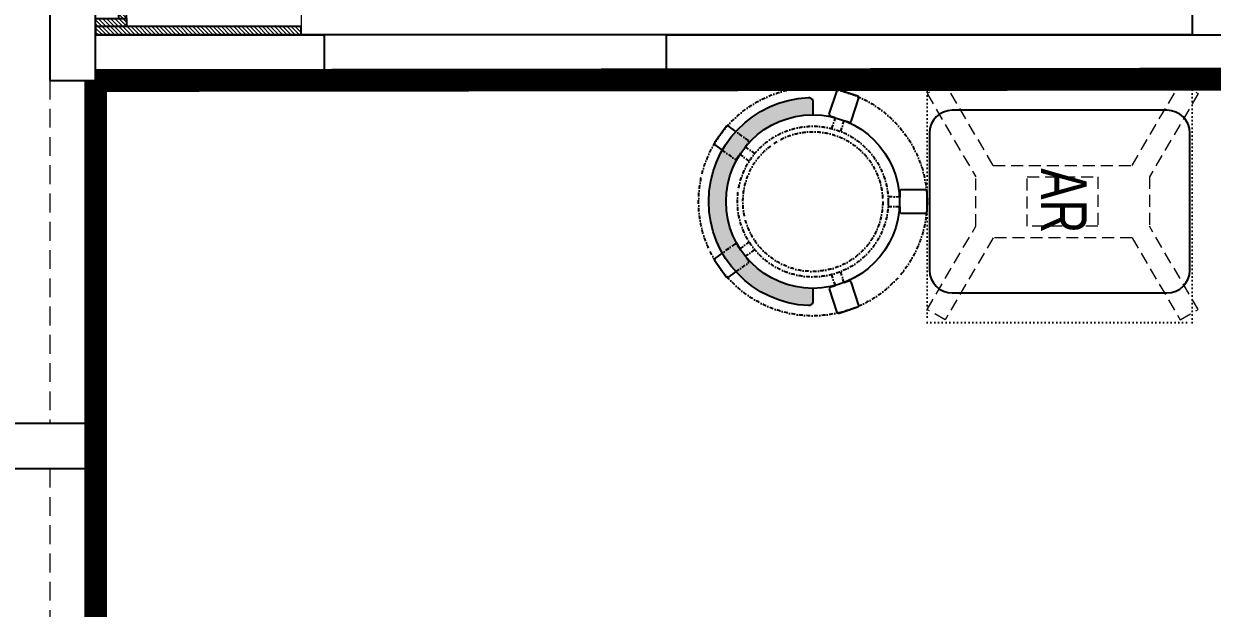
# Model space of a CAD drawing. Header units: feet. Extents: x 3021548 to 3033382, y -5395028 to -5381947.
# Drawn here: x 3024317 to 3026919, y -5385090 to -5383810 of the extents above; entities that cross this region are included whole.
import ezdxf

# ---------------------------------------------------------------- set-up
doc = ezdxf.new("R2010")
doc.units = ezdxf.units.FT
doc.header["$LTSCALE"] = 33
doc.header["$MEASUREMENT"] = 0
for name, pattern in [('a_p6_plan_L18$0$HIDDEN', [0.375, 0.25, -0.125]), ('ACAD_ISO03W100', [30, 12, -18]), ('DASHDOT2', [0.5, 0.25, -0.125, 0, -0.125]), ('DOT', [0.25, 0, -0.25]), ('HIDDEN2', [4.7624999999999975, 3.174999999999998, -1.587499999999999])]:
    doc.linetypes.add(name, pattern=pattern)
for name, color, linetype, lineweight in [('HATCH', 9, 'Continuous', 9), ('LENS-CURTAIN', 5, 'a_p6_plan_L18$0$HIDDEN', 9), ('LENS-PARTITION', 21, 'Continuous', 25), ('LENS-TEXT', 31, 'Continuous', 5), ('LK-FF&E FLOOR', 1, 'Continuous', 9), ('LK-FF&E WALL', 1, 'Continuous', 9), ('LK-FLUTTED FINISH', 20, 'Continuous', 30), ('LN-ELEVATION-1', 81, 'Continuous', 25), ('LN-ELEVATION-2', 103, 'Continuous', 20), ('LN-ELEVATION-3', 125, 'Continuous', 18), ('LN-ELEVATION-4', 145, 'Continuous', 13), ('LN-HATCH', 251, 'Continuous', 0)]:
    doc.layers.add(name, color=color, linetype=linetype, lineweight=lineweight)
doc.styles.add('LK TXT', font='GILC____.TTF', dxfattribs={"height": 100})

# ---------------------------------------------------------------- blocks, each defined once
blk = doc.blocks.new('AR')
at = {"layer": 'LN-ELEVATION-2', "linetype": 'DOT', "lineweight": 25}
blk.add_lwpolyline([(0, 13.41378593863919), (530, 13.41378593863919), (530, 593.4137859386392), (0, 593.4137859386392)], close=True, dxfattribs=at)
at = {"layer": 'LN-ELEVATION-2', "lineweight": 25}
blk.add_lwpolyline([(465, 68.22063546301797), (465, 538.2206354630179, 0.4142135623730951), (415, 588.2206354630177), (115, 588.2206354630177, 0.4142135623730951), (65, 538.2206354630179), (65, 68.22063546301797, 0.4142135623730951), (115, 18.22063546301797), (415, 18.22063546301797, 0.4142135623730951)], format="xyb", close=True, dxfattribs=at)
at = {"layer": 'LN-ELEVATION-4', "linetype": 'HIDDEN2', "ltscale": 0.25}
for points in [[(185.8456009030342, 448.8780772723258), (5.888936847448348, 554.0078910568263), (28.48512306064368, 593.350836840691), (211.0874861851335, 486.6754184374586)], [(344.154399111867, 448.8780772762837), (524.1110631600021, 554.0078910947777), (501.5148769393563, 593.3508368753828), (318.9125138223171, 486.6754184374586)], [(211.0874861851335, 486.6754184376913), (318.9125138223171, 486.6754184376913)], [(185.8456009030342, 144.472759603057), (185.8456009030342, 448.8780772723258)], [(344.154399111867, 448.8780772762837), (344.154399111867, 144.4727595990989)], [(185.8456009030342, 144.472759603057), (5.888936847448348, 39.34294581855647), (28.48512306064368, 3.46917659e-08), (211.0874861851335, 106.6754184379242)], [(344.154399111867, 144.4727595990989), (524.1110631600021, 39.34294578060508), (501.5148769393563, 0), (318.9125138223171, 106.6754184379242)], [(318.9125138223171, 106.6754184376914), (211.0874861851335, 106.6754184376914)]]:
    blk.add_lwpolyline(points, dxfattribs=at)
blk.add_lwpolyline([(210.8456009030342, 373.9866790841333), (319.154399111867, 373.9866790841333), (319.154399111867, 219.3641577917151), (210.8456009030342, 219.3641577917151)], close=True, dxfattribs=at)
blk = doc.blocks.new('DR STOOL')
at = {"layer": 'HATCH'}
h = blk.add_hatch(dxfattribs=at)
h.set_pattern_fill('ANSI36', color=250, angle=-90.00000000000001)
h.set_pattern_definition([(315, (-227.8099174643867, 917.3997257252777), (6.173926083235043, -1.683798022700468), [7.9375, -1.587499999999999, 0, -1.587499999999999])])
edge = h.paths.add_edge_path()
edge.add_line((-190.0000000041909, 4.511094e-10), (-218.6899174675346, 4.511094e-10))
edge.add_arc((-218.6899174670689, 9.120000000388245), 9.119999999940092, 177.6119845363388, 269.9999999996136, ccw=False)
edge.add_arc((-1.8626451e-09, 3.565219e-10), 228.000000002257, 2.3880154632688004, 177.6119845367313, ccw=False)
edge.add_arc((218.6899174633436, 9.120000000497384), 9.120000000051716, -90.00000000034493, 2.3880154629299, ccw=False)
edge.add_line((218.6899174633436, 4.511094e-10), (190, 4.511094e-10))
edge.add_arc((-1.8626451e-09, 4.511094e-10), 190.000000001979, -1.27e-14, 180)
at = {"layer": 'LN-ELEVATION-1', "color": 1, "ltscale": 100}
for p, q in [((-128.6221585394814, 215.4841044476634), (-165.2704676063731, 189.0243927398114)), ((-124.7228340068832, 214.8545704018979), (-128.6221585394814, 215.4841044476634)), ((-112.6981821293011, 198.1996966340157), (-124.7228340068832, 214.8545704018979)), ((124.7553772013634, 214.9803744515593), (112.5488144652918, 198.2845540212292)), ((128.7014972954057, 215.5933048763618), (124.7553772013634, 214.9803744515593)), ((128.7014972954057, 215.5933048763618), (124.7553772013634, 214.9803744515593)), ((165.1911288509145, 188.915192311113), (128.7014972954057, 215.5933048763618)), ((165.1911288509145, 188.915192311113), (128.7014972954057, 215.5933048763618)), ((-165.2704676063731, 189.0243927398114), (-165.9069543029182, 185.0820035930228)), ((-165.9069543029182, 185.0820035930228), (-153.8003208162263, 168.3135803133482)), ((153.6734594982117, 168.4294150282658), (165.7973639420234, 185.0121775862135)), ((165.7973639420234, 185.0121775862135), (165.1911288509145, 188.915192311113)), ((165.7973639420234, 185.0121775862135), (165.1911288509145, 188.915192311113)), ((-191.2928382232785, -35.45407700946089), (-242.9550312487409, -52.24013893969095)), ((-187.9259491492994, -37.1695928365807), (-191.2928382232785, -35.45407700946089)), ((-184.1424400564283, -48.81403796559607), (-187.9259491492994, -37.1695928365807)), ((188.0651108901948, -36.96233201187715), (184.0504167033359, -49.19388854173303)), ((191.3981811110861, -35.27656588272658), (188.0651108901948, -36.96233201187715)), ((243.0100176925771, -52.21682526778022), (191.3981811110861, -35.27656588272658)), ((-242.9550312487409, -52.24013893969095), (-244.7482102331705, -55.75945052818861)), ((-244.7482102331705, -55.75945052818861), (-230.7800458371639, -98.74904560100549)), ((-173.8639617776498, -80.4479453730819), (-177.8421125086024, -68.2044548037811)), ((177.6922140880488, -68.56540505095472), (173.8739495249465, -80.1985000452405)), ((230.715890809428, -98.7280946081737), (244.8123673382215, -55.78040257930116)), ((244.8123673382215, -55.78040257930116), (243.0100176925771, -52.21682526778022)), ((-230.7800458371639, -98.74904560100549), (-227.2218665438704, -100.5620286722478)), ((-227.2218665438704, -100.5620286722478), (-175.5596735184081, -83.7759667420105)), ((-175.5596735184081, -83.7759667420105), (-173.8639617776498, -80.4479453730819)), ((173.8739495249465, -80.1985000452405), (175.5794035866856, -83.5704969359358)), ((175.5794035866856, -83.5704969359358), (227.1912401677109, -100.5107563209894)), ((227.1912401677109, -100.5107563209894), (230.715890809428, -98.7280946081737)), ((-22.72193054761737, -190.2142363802995), (-25.39390889601782, -192.886214728569)), ((-25.39390889601782, -192.886214728569), (-25.39390889601782, -247.2070584567482)), ((-10.47823652112856, -190.2142363802995), (-22.72193054761737, -190.2142363802995)), ((22.78362171910703, -190.2142363802995), (9.910054048988968, -190.2142363802995)), ((25.42475448176265, -192.8553691428751), (22.78362171910703, -190.2142363802995)), ((25.42475448176265, -247.1762128710543), (25.42475448176265, -192.8553691428751)), ((-25.39390889601782, -247.2070584567482), (-22.60096735274419, -250)), ((-22.60096735274419, -250), (22.60096735274419, -250)), ((22.60096735274419, -250), (25.42475448176265, -247.1762128710543))]:
    blk.add_line(p, q, dxfattribs=at)
at = {"layer": 'LN-ELEVATION-1', "linetype": 'DASHDOT2'}
for p, q in [((-92.92521573789418, 170.8129362839827), (-112.6981821293011, 198.1996966340157)), ((112.5488144652918, 198.2845540212292), (92.69529851106927, 171.1294289919315)), ((-153.8003208162263, 168.3135803133482), (-134.1093360339291, 141.0403694751003)), ((-103.4542870586738, 159.9154408004979), (-93.52748446213081, 167.0824927485227)), ((-88.15393704269081, 139.4771787207864), (-103.4542870586738, 159.9154408004979)), ((-93.52748446213081, 167.0824927485227), (-92.92521573789418, 170.8129362839827)), ((103.6608748426661, 159.8406005539291), (88.19885099539533, 139.4487815762331)), ((92.69529851106927, 171.1294289919315), (93.26858203159645, 167.4385604566923)), ((93.26858203159645, 167.4385604566923), (103.6608748426661, 159.8406005539291)), ((133.7372852512635, 141.1612321265929), (153.6734594982117, 168.4294150282658)), ((-134.1093360339291, 141.0403694751003), (-130.4219571123831, 140.4450534014686)), ((-130.4219571123831, 140.4450534014686), (-119.9844727469608, 147.9808124662595)), ((-119.9844727469608, 147.9808124662595), (-105.3687285655178, 126.9741353208374)), ((105.4096150295809, 126.94019481352), (120.1194891873747, 147.8074627162714)), ((120.1194891873747, 147.8074627162714), (130.0033113472163, 140.5812532722048)), ((130.0033113472163, 140.5812532722048), (133.7372852512635, 141.1612321265929)), ((-159.954806596972, -40.49024384317454), (-184.1424400564283, -48.81403796559607)), ((184.0504167033359, -49.19388854173303), (159.8786162491887, -40.79004861696012)), ((-177.8421125086024, -68.2044548037811), (-153.4148110738024, -60.73628028803068)), ((153.3006618716754, -61.02382378749462), (177.6922140880488, -68.56540505095472)), ((-10.92024635523557, -164.6382343793375), (-10.47823652112856, -190.2142363802995)), ((9.910054048988968, -190.2142363802995), (10.35584833659231, -164.674698740353))]:
    blk.add_line(p, q, dxfattribs=at)
at = {"layer": 'LN-ELEVATION-1', "color": 1, "ltscale": 100}
blk.add_lwpolyline([(-190.0000000023283, 0), (-218.6899174656719, 0, -0.4264743413925903), (-227.8019973598421, 9.5, -0.959166304662544), (227.8019973593764, 9.5, -0.4264743413925903), (218.6899174647406, 0), (190.0000000013969, 0)], format="xyb", dxfattribs=at)
at = {"layer": 'LN-ELEVATION-1', "linetype": 'DASHDOT2'}
for radius in [250, 165, 153]:
    blk.add_circle((0, 0), radius, dxfattribs=at)
at = {"layer": 'LN-ELEVATION-1', "color": 1, "ltscale": 100}
blk.add_circle((0, 0), 190, dxfattribs=at)
blk = doc.blocks.new('rtf')
at = {"color": 0, "linetype": 'ByBlock', "lineweight": -2}
for p, q in [((16412.5253540573, -172798.8148984113), (16452.40026456733, -172798.8148984113)), ((16412.5253540573, -172810.8148984113), (16412.5253540573, -172798.8148984113)), ((16412.5253540573, -172810.8148984113), (16452.40026456733, -172810.8148984113)), ((16425.26329468148, -172793.1007600746), (16535.26329468148, -172793.1007600746)), ((16535.26329468148, -172793.1007600746), (16535.26329468148, -172817.1007600746)), ((16425.26329468148, -172817.1007600746), (16535.26329468148, -172817.1007600746))]:
    blk.add_line(p, q, dxfattribs=at)
for centre, radius, start, end in [((16412.5253540573, -172805.1007600746), 17.5, 21.05058810897431, 340.9421780194656), ((16444.53660690578, -172804.8148984114), 9.891264419597851, 322.656233941354, 37.34376605891414)]:
    blk.add_arc(centre, radius, start, end, dxfattribs=at)
blk = doc.blocks.new('dsg')
at = {"color": 0, "linetype": 'ByBlock', "lineweight": -2}
for radius in [155, 143, 25, 20]:
    blk.add_circle((11491.5035008227, -171102.5847399924), radius, dxfattribs=at)
blk.add_blockref('rtf', (-5117.472106590168, 1702.9323767405), dxfattribs=at)
blk = doc.blocks.new('CLINIC - CABINET SINK')
at = {"layer": 'LN-HATCH', "ltscale": 0.5}
h = blk.add_hatch(dxfattribs=at)
h.set_pattern_fill('ANSI31', color=256, scale=2)
h.set_pattern_definition([(45, (4052861.500382861, 1708016.355767586), (-4.490128060534575, 4.490128060534575), [])])
h.paths.add_polyline_path([(-563.359543572413, 156.9999999999999), (564.640456427587, 156.9999999999999), (564.640456427587, 174.9999999999999), (-563.359543572413, 174.9999999999999)])
h.paths.add_polyline_path([(582.6404564275867, 225), (600.6404564275867, 225), (600.6404564275867, -225), (582.6404564275867, -225)])
h.paths.add_polyline_path([(564.640456427587, 225), (582.6404564275867, 225), (582.6404564275867, 156.9999999999999), (564.640456427587, 156.9999999999999)])
h.paths.add_polyline_path([(-581.359543572413, 225), (-599.359543572413, 225), (-599.359543572413, -225), (-581.359543572413, -225)])
h.paths.add_polyline_path([(-581.359543572413, 225), (-563.359543572413, 225), (-563.359543572413, 156.9999999999999), (-581.359543572413, 156.9999999999999)])
at = {"layer": 'LN-ELEVATION-1', "ltscale": 0.5}
for points in [[(-581.359543572413, 225), (-599.359543572413, 225), (-599.359543572413, -225), (-581.359543572413, -225)], [(-581.359543572413, 225), (-563.359543572413, 225), (-563.359543572413, 156.9999999999999), (-581.359543572413, 156.9999999999999)], [(564.640456427587, 225), (582.6404564275867, 225), (582.6404564275867, 156.9999999999999), (564.640456427587, 156.9999999999999)], [(582.6404564275867, 225), (600.6404564275867, 225), (600.6404564275867, -225), (582.6404564275867, -225)], [(-563.359543572413, 156.9999999999999), (564.640456427587, 156.9999999999999), (564.640456427587, 174.9999999999999), (-563.359543572413, 174.9999999999999)]]:
    blk.add_lwpolyline(points, close=True, dxfattribs=at)
at = {"layer": 'LN-ELEVATION-2', "ltscale": 0.5}
blk.add_line((582.6404564275867, -225), (-581.359543572413, -225), dxfattribs=at)
at = {"layer": 'LN-HATCH', "ltscale": 0.5}
for p, q in [((564.640456427587, 225), (-563.359543572413, 174.9999999999999)), ((-563.359543572413, 225), (564.640456427587, 174.9999999999999))]:
    blk.add_line(p, q, dxfattribs=at)
at = {"layer": 'LN-ELEVATION-3', "xscale": -1, "rotation": 41.1558274151866}
blk.add_blockref('dsg', (-103569.3304926871, 136346.6509754679), dxfattribs=at)

msp = doc.modelspace()

# ---------------------------------------------------------------- linework, layer by layer
at = {"layer": 'LENS-CURTAIN', "ltscale": 5}
for points in [[(3025724.520129184, -5383834.800889932), (3024974.520129185, -5383834.800889932), (3024974.520129185, -5383934.800889932), (3025724.520129184, -5383934.800889932)], [(3024474.520129186, -5384684.80088993), (3024474.520129186, -5383934.800889931), (3024374.520129186, -5383934.800889931), (3024374.520129186, -5384684.80088993)], [(3024474.520129186, -5385534.800889929), (3024474.520129186, -5384784.800889931), (3024374.520129186, -5384784.800889931), (3024374.520129186, -5385534.800889929)]]:
    msp.add_lwpolyline(points, close=True, dxfattribs=at)
at = {"layer": 'LENS-PARTITION'}
for points in [[(3024374.520129185, -5383934.800889931), (3024474.520129185, -5383934.800889931), (3024474.520129185, -5382284.80088993), (3024374.520129185, -5382284.80088993)], [(3024474.520129185, -5382284.80088993), (3026874.520129185, -5382284.80088993), (3026874.520129185, -5383834.800889932), (3024474.520129185, -5383834.800889932)], [(3026874.520129185, -5383834.800889932), (3026974.520129185, -5383834.800889932), (3026974.520129185, -5382284.80088993), (3026874.520129185, -5382284.80088993)], [(3024474.520129185, -5383834.800889932), (3024974.520129185, -5383834.800889932), (3024974.520129185, -5383934.800889932), (3024474.520129185, -5383934.800889932)], [(3025724.520129184, -5383834.800889932), (3028681.897509827, -5383834.800889932), (3028681.897509827, -5383934.800889932), (3025724.520129184, -5383934.800889932)], [(3022924.520129186, -5384684.800889931), (3024474.520129185, -5384684.800889931), (3024474.520129185, -5384784.800889931), (3022924.520129186, -5384784.800889931)]]:
    msp.add_lwpolyline(points, close=True, dxfattribs=at)
at = {"layer": 'LK-FLUTTED FINISH', "linetype": 'ACAD_ISO03W100', "ltscale": 0.05, "const_width": 50}
for points in [[(3028681.897509827, -5383929.592556575), (3024474.520129186, -5383934.800889932)], [(3024474.520129938, -5383934.800889931), (3024474.520129938, -5385534.800889929)]]:
    msp.add_lwpolyline(points, dxfattribs=at)

# ---------------------------------------------------------------- block references
at = {"layer": 'LK-FF&E FLOOR', "rotation": 89.99999999999999}
for name, p in [('DR STOOL', (3026044.520129185, -5384199.80088993)), ('AR', (3026887.933915124, -5384464.80088993))]:
    msp.add_blockref(name, p, dxfattribs=at)
at = {"layer": 'LK-FF&E WALL', "rotation": 90.00000000000003}
msp.add_blockref('CLINIC - CABINET SINK', (3024699.520129185, -5383235.44134636), dxfattribs=at)

# ---------------------------------------------------------------- texts
at = {"layer": 'LENS-TEXT', "color": 0, "linetype": 'Continuous', "ltscale": 3, "insert": (3026594.004573242, -5384198.143853025), "char_height": 100, "attachment_point": 5, "rotation": 270, "style": 'LK TXT'}
msp.add_mtext_dynamic_manual_height_columns('AR', width=237.4408088319178, gutter_width=12.5, heights=[0], dxfattribs=at)

doc.saveas('drawing.dxf')
